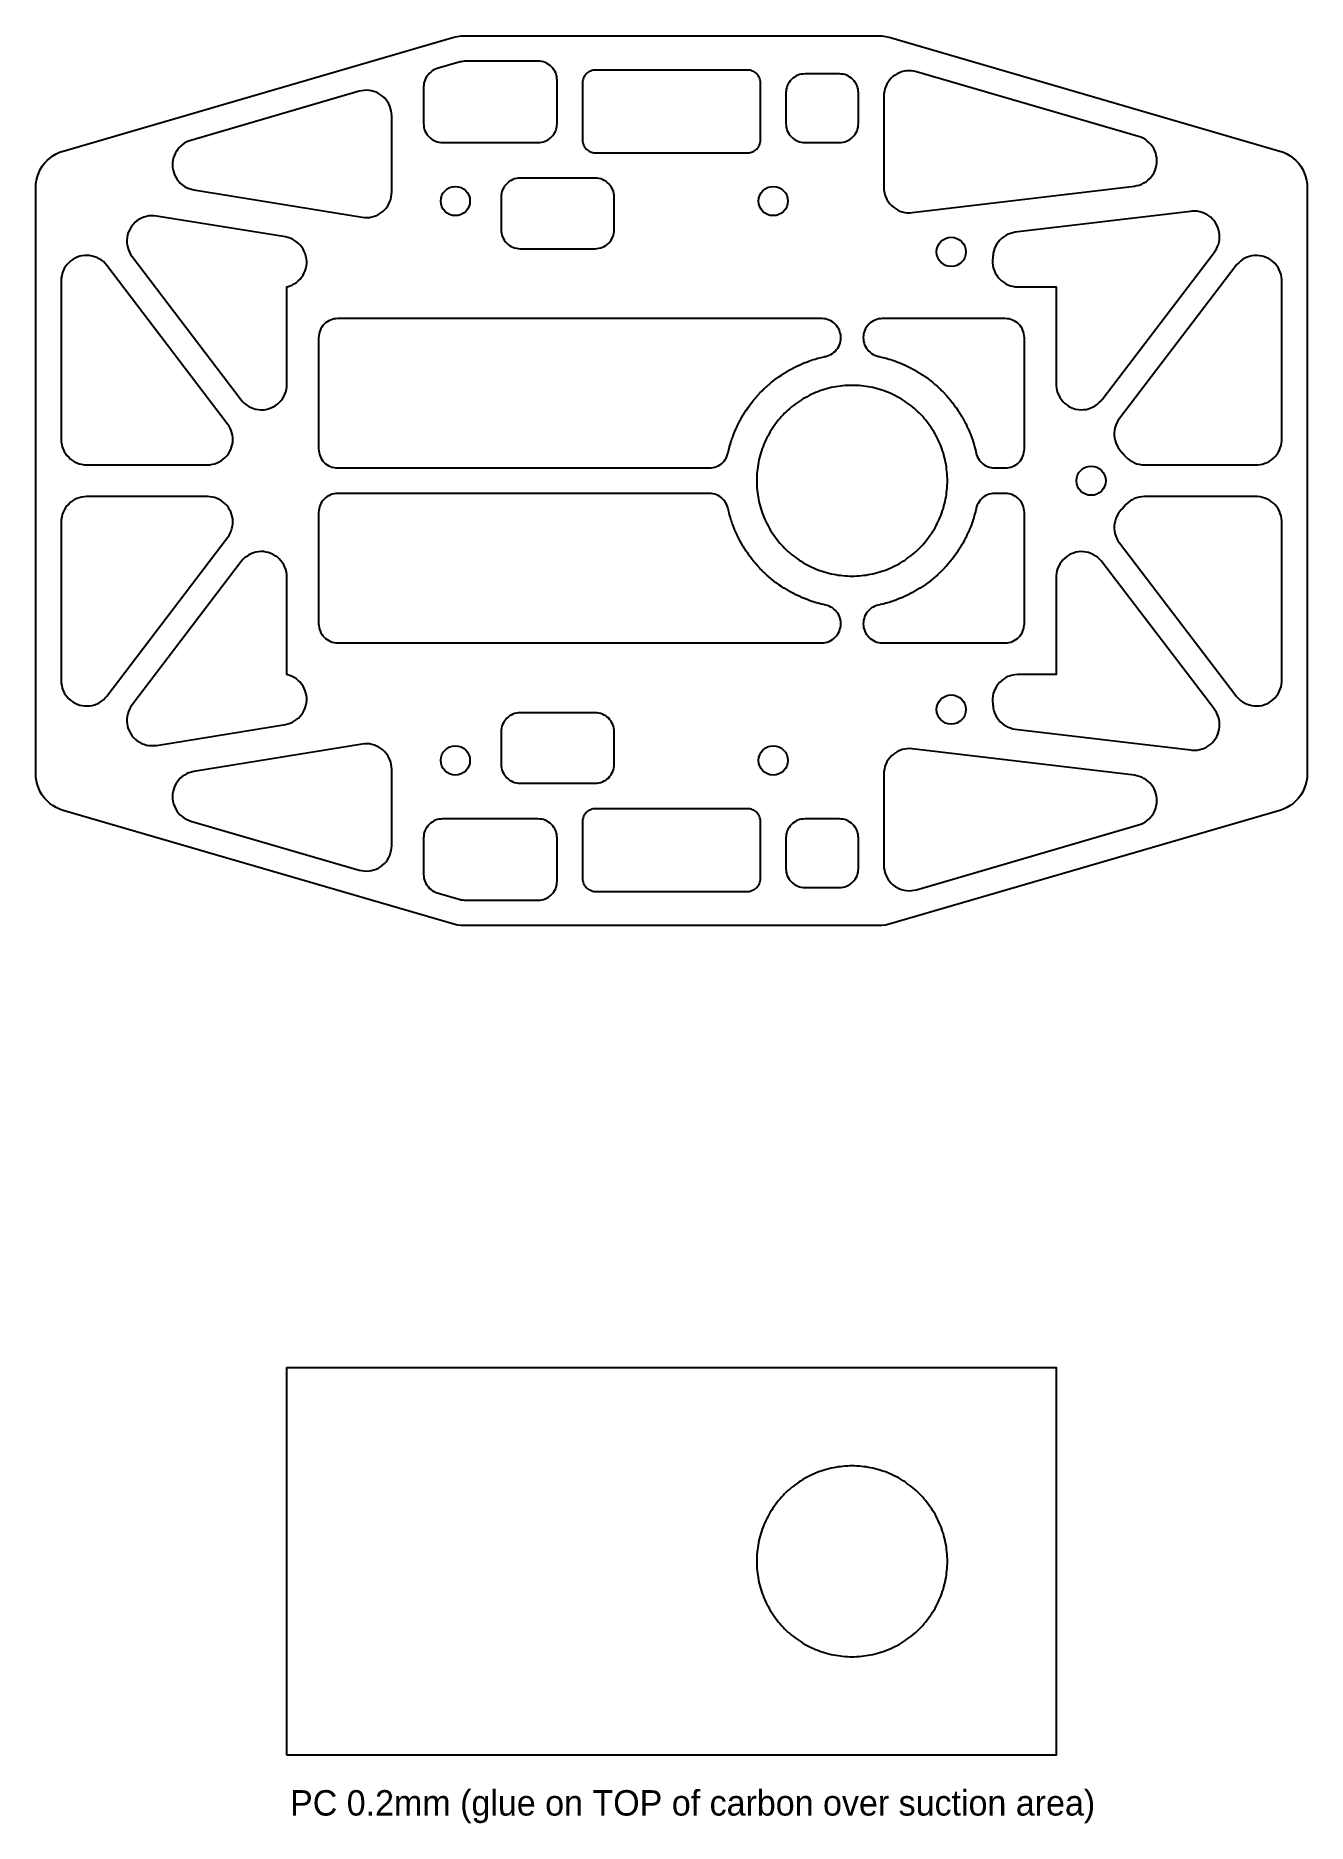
# Model space of a CAD drawing. Header units: millimetres. Extents: x -50 to 50, y -106 to 35.
import ezdxf

# ---------------------------------------------------------------- set-up
doc = ezdxf.new("R2010")
doc.units = ezdxf.units.MM
for name, color, linetype in [('CARBON', 7, 'Continuous'), ('HOLE', 1, 'Continuous'), ('PC_SHEET', 4, 'Continuous'), ('TEXT', 2, 'Continuous')]:
    doc.layers.add(name, color=color, linetype=linetype)

msp = doc.modelspace()

# ---------------------------------------------------------------- linework, layer by layer
at = {"layer": 'CARBON'}
for points in [[(-48.65, -25.56), (-48.89, -25.38), (-49.11, -25.18), (-49.31, -24.97), (-49.49, -24.73), (-49.64, -24.47), (-49.77, -24.21), (-49.87, -23.93), (-49.94, -23.64), (-49.99, -23.35), (-50, -23.05), (-50, 23.05), (-49.99, 23.35), (-49.94, 23.64), (-49.87, 23.93), (-49.77, 24.21), (-49.64, 24.47), (-49.49, 24.73), (-49.31, 24.97), (-49.11, 25.18), (-48.89, 25.38), (-48.65, 25.56), (-48.39, 25.71), (-48.12, 25.83), (-47.84, 25.93), (-17.11, 34.88), (-16.84, 34.95), (-16.55, 34.99), (-16.27, 35), (16.27, 35), (16.55, 34.99), (16.84, 34.95), (17.11, 34.88), (47.84, 25.93), (48.12, 25.83), (48.39, 25.71), (48.65, 25.56), (48.89, 25.38), (49.11, 25.18), (49.31, 24.97), (49.49, 24.73), (49.64, 24.47), (49.77, 24.21), (49.87, 23.93), (49.94, 23.64), (49.99, 23.35), (50, 23.05), (50, -23.05), (49.99, -23.35), (49.94, -23.64), (49.87, -23.93), (49.77, -24.21), (49.64, -24.47), (49.49, -24.73), (49.31, -24.97), (49.11, -25.18), (48.89, -25.38), (48.65, -25.56), (48.39, -25.71), (48.12, -25.83), (47.84, -25.93), (17.11, -34.88), (16.84, -34.95), (16.55, -34.99), (16.27, -35), (-16.27, -35), (-16.55, -34.99), (-16.84, -34.95), (-17.11, -34.88), (-47.84, -25.93), (-48.12, -25.83), (-48.39, -25.71)], [(-16.56, 32.96), (-16.63, 32.94), (-18.42, 32.42), (-18.56, 32.37), (-18.69, 32.31), (-18.82, 32.23), (-18.94, 32.14), (-19.05, 32.04), (-19.15, 31.93), (-19.24, 31.82), (-19.32, 31.69), (-19.38, 31.55), (-19.43, 31.41), (-19.47, 31.27), (-19.49, 31.12), (-19.5, 30.98), (-19.5, 28.1), (-19.49, 27.95), (-19.47, 27.81), (-19.44, 27.66), (-19.39, 27.53), (-19.32, 27.39), (-19.25, 27.27), (-19.16, 27.15), (-19.06, 27.04), (-18.95, 26.94), (-18.83, 26.85), (-18.71, 26.78), (-18.57, 26.71), (-18.44, 26.66), (-18.29, 26.63), (-18.15, 26.61), (-18, 26.6), (-10.5, 26.6), (-10.35, 26.61), (-10.21, 26.63), (-10.06, 26.66), (-9.93, 26.71), (-9.79, 26.78), (-9.67, 26.85), (-9.55, 26.94), (-9.44, 27.04), (-9.34, 27.15), (-9.25, 27.27), (-9.18, 27.39), (-9.11, 27.53), (-9.06, 27.66), (-9.03, 27.81), (-9.01, 27.95), (-9, 28.1), (-9, 31.5), (-9.01, 31.65), (-9.03, 31.79), (-9.06, 31.94), (-9.11, 32.07), (-9.18, 32.21), (-9.25, 32.33), (-9.34, 32.45), (-9.44, 32.56), (-9.55, 32.66), (-9.67, 32.75), (-9.79, 32.82), (-9.93, 32.89), (-10.06, 32.94), (-10.21, 32.97), (-10.35, 32.99), (-10.5, 33), (-16.19, 33), (-16.26, 33), (-16.27, 33), (-16.41, 32.98), (-16.55, 32.96)], [(7, 26.7), (7, 26.8), (7, 31.3), (7, 31.4), (6.98, 31.5), (6.96, 31.59), (6.92, 31.68), (6.88, 31.77), (6.83, 31.86), (6.77, 31.93), (6.71, 32.01), (6.63, 32.07), (6.56, 32.13), (6.47, 32.18), (6.38, 32.22), (6.29, 32.26), (6.2, 32.28), (6.1, 32.3), (6, 32.3), (-6, 32.3), (-6.1, 32.3), (-6.2, 32.28), (-6.29, 32.26), (-6.38, 32.22), (-6.47, 32.18), (-6.56, 32.13), (-6.63, 32.07), (-6.71, 32.01), (-6.77, 31.93), (-6.83, 31.86), (-6.88, 31.77), (-6.92, 31.68), (-6.96, 31.59), (-6.98, 31.5), (-7, 31.4), (-7, 31.3), (-7, 26.8), (-7, 26.7), (-6.98, 26.6), (-6.96, 26.51), (-6.92, 26.42), (-6.88, 26.33), (-6.83, 26.24), (-6.77, 26.17), (-6.71, 26.09), (-6.63, 26.03), (-6.56, 25.97), (-6.47, 25.92), (-6.38, 25.88), (-6.29, 25.84), (-6.2, 25.82), (-6.1, 25.8), (-6, 25.8), (6, 25.8), (6.1, 25.8), (6.2, 25.82), (6.29, 25.84), (6.38, 25.88), (6.47, 25.92), (6.56, 25.97), (6.63, 26.03), (6.71, 26.09), (6.77, 26.17), (6.83, 26.24), (6.88, 26.33), (6.92, 26.42), (6.96, 26.51), (6.98, 26.6)], [(13.2, 26.6), (13.35, 26.61), (13.49, 26.63), (13.64, 26.66), (13.77, 26.71), (13.91, 26.78), (14.03, 26.85), (14.15, 26.94), (14.26, 27.04), (14.36, 27.15), (14.45, 27.27), (14.52, 27.39), (14.59, 27.53), (14.64, 27.66), (14.67, 27.81), (14.69, 27.95), (14.7, 28.1), (14.7, 30.5), (14.69, 30.65), (14.67, 30.79), (14.64, 30.94), (14.59, 31.07), (14.52, 31.21), (14.45, 31.33), (14.36, 31.45), (14.26, 31.56), (14.15, 31.66), (14.03, 31.75), (13.91, 31.82), (13.77, 31.89), (13.64, 31.94), (13.49, 31.97), (13.35, 31.99), (13.2, 32), (10.5, 32), (10.35, 31.99), (10.21, 31.97), (10.06, 31.94), (9.93, 31.89), (9.79, 31.82), (9.67, 31.75), (9.55, 31.66), (9.44, 31.56), (9.34, 31.45), (9.25, 31.33), (9.18, 31.21), (9.11, 31.07), (9.06, 30.94), (9.03, 30.79), (9.01, 30.65), (9, 30.5), (9, 28.1), (9.01, 27.95), (9.03, 27.81), (9.06, 27.66), (9.11, 27.53), (9.18, 27.39), (9.25, 27.27), (9.34, 27.15), (9.44, 27.04), (9.55, 26.94), (9.67, 26.85), (9.79, 26.78), (9.93, 26.71), (10.06, 26.66), (10.21, 26.63), (10.35, 26.61), (10.5, 26.6)], [(36.92, 27.02), (36.73, 27.08), (19.26, 32.17), (19.07, 32.22), (18.88, 32.24), (18.68, 32.25), (18.49, 32.24), (18.29, 32.21), (18.1, 32.16), (17.92, 32.09), (17.75, 32.01), (17.58, 31.91), (17.42, 31.79), (17.28, 31.66), (17.15, 31.51), (17.03, 31.36), (16.93, 31.19), (16.85, 31.01), (16.79, 30.83), (16.74, 30.64), (16.71, 30.45), (16.7, 30.25), (16.7, 23.07), (16.71, 22.87), (16.74, 22.68), (16.79, 22.49), (16.86, 22.3), (16.94, 22.12), (17.05, 21.95), (17.16, 21.79), (17.3, 21.65), (17.45, 21.51), (17.61, 21.4), (17.78, 21.3), (17.96, 21.21), (18.15, 21.15), (18.34, 21.11), (18.54, 21.08), (18.74, 21.07), (18.94, 21.09), (36.41, 23.17), (36.61, 23.21), (36.79, 23.26), (36.98, 23.33), (37.15, 23.42), (37.32, 23.52), (37.47, 23.64), (37.62, 23.77), (37.74, 23.92), (37.86, 24.08), (37.96, 24.25), (38.04, 24.43), (38.1, 24.61), (38.14, 24.8), (38.17, 25), (38.18, 25.19), (38.16, 25.39), (38.13, 25.58), (38.08, 25.77), (38.01, 25.95), (37.93, 26.13), (37.82, 26.29), (37.7, 26.45), (37.57, 26.59), (37.42, 26.72), (37.27, 26.84), (37.1, 26.94)], [(-37.76, 22.92), (-37.57, 22.87), (-24.32, 20.72), (-24.13, 20.7), (-23.94, 20.7), (-23.75, 20.71), (-23.56, 20.75), (-23.37, 20.8), (-23.19, 20.87), (-23.02, 20.96), (-22.86, 21.06), (-22.7, 21.17), (-22.56, 21.31), (-22.44, 21.45), (-22.32, 21.61), (-22.23, 21.77), (-22.15, 21.95), (-22.08, 22.13), (-22.04, 22.32), (-22.01, 22.51), (-22, 22.7), (-22, 28.71), (-22.01, 28.9), (-22.04, 29.1), (-22.09, 29.28), (-22.15, 29.47), (-22.23, 29.64), (-22.33, 29.81), (-22.45, 29.97), (-22.58, 30.11), (-22.72, 30.25), (-22.88, 30.36), (-23.05, 30.47), (-23.22, 30.55), (-23.4, 30.62), (-23.59, 30.67), (-23.79, 30.7), (-23.98, 30.71), (-24.18, 30.7), (-24.37, 30.67), (-24.56, 30.63), (-37.81, 26.77), (-38, 26.7), (-38.18, 26.62), (-38.35, 26.52), (-38.51, 26.4), (-38.66, 26.27), (-38.79, 26.12), (-38.91, 25.96), (-39.02, 25.79), (-39.1, 25.61), (-39.17, 25.42), (-39.21, 25.22), (-39.24, 25.02), (-39.25, 24.83), (-39.24, 24.63), (-39.2, 24.43), (-39.15, 24.24), (-39.08, 24.05), (-38.99, 23.87), (-38.89, 23.7), (-38.76, 23.54), (-38.63, 23.4), (-38.48, 23.27), (-38.31, 23.15), (-38.14, 23.06), (-37.95, 22.98)], [(-11.9, 23.8), (-12.05, 23.79), (-12.19, 23.77), (-12.34, 23.74), (-12.47, 23.69), (-12.61, 23.62), (-12.73, 23.55), (-12.85, 23.46), (-12.96, 23.36), (-13.06, 23.25), (-13.15, 23.13), (-13.22, 23.01), (-13.29, 22.87), (-13.34, 22.74), (-13.37, 22.59), (-13.39, 22.45), (-13.4, 22.3), (-13.4, 19.75), (-13.39, 19.6), (-13.37, 19.46), (-13.34, 19.31), (-13.29, 19.18), (-13.22, 19.04), (-13.15, 18.92), (-13.06, 18.8), (-12.96, 18.69), (-12.85, 18.59), (-12.73, 18.5), (-12.61, 18.43), (-12.47, 18.36), (-12.34, 18.31), (-12.19, 18.28), (-12.05, 18.26), (-11.9, 18.25), (-6, 18.25), (-5.85, 18.26), (-5.71, 18.28), (-5.56, 18.31), (-5.43, 18.36), (-5.29, 18.43), (-5.17, 18.5), (-5.05, 18.59), (-4.94, 18.69), (-4.84, 18.8), (-4.75, 18.92), (-4.68, 19.04), (-4.61, 19.18), (-4.56, 19.31), (-4.53, 19.46), (-4.51, 19.6), (-4.5, 19.75), (-4.5, 22.3), (-4.51, 22.45), (-4.53, 22.59), (-4.56, 22.74), (-4.61, 22.87), (-4.68, 23.01), (-4.75, 23.13), (-4.84, 23.25), (-4.94, 23.36), (-5.05, 23.46), (-5.17, 23.55), (-5.29, 23.62), (-5.43, 23.69), (-5.56, 23.74), (-5.71, 23.77), (-5.85, 23.79), (-6, 23.8)], [(25.26, 17.52), (25.27, 17.52), (25.25, 17.34), (25.25, 17.14), (25.27, 16.94), (25.31, 16.74), (25.37, 16.55), (25.45, 16.36), (25.55, 16.19), (25.67, 16.02), (25.8, 15.87), (25.95, 15.73), (26.11, 15.61), (26.28, 15.5), (26.46, 15.41), (26.65, 15.34), (26.84, 15.29), (27.04, 15.26), (27.25, 15.25), (30.18, 15.25), (30.21, 15.25), (30.25, 15.25), (30.25, 15.21), (30.25, 15.18), (30.25, 7.63), (30.25, 7.53), (30.25, 7.48), (30.27, 7.28), (30.31, 7.09), (30.37, 6.9), (30.45, 6.72), (30.54, 6.54), (30.66, 6.38), (30.78, 6.22), (30.93, 6.08), (31.08, 5.96), (31.25, 5.85), (31.43, 5.76), (31.61, 5.69), (31.8, 5.63), (32, 5.6), (32.2, 5.58), (32.4, 5.59), (32.6, 5.61), (32.79, 5.66), (32.98, 5.72), (33.16, 5.8), (33.33, 5.9), (33.5, 6.02), (33.64, 6.15), (33.78, 6.29), (33.81, 6.33), (33.87, 6.4), (42.67, 17.95), (42.73, 18.03), (42.75, 18.07), (42.85, 18.23), (42.94, 18.41), (43.01, 18.59), (43.06, 18.78), (43.09, 18.97), (43.1, 19.17), (43.1, 19.36), (43.07, 19.56), (43.03, 19.75), (42.97, 19.93), (42.89, 20.11), (42.79, 20.28), (42.68, 20.44), (42.55, 20.58), (42.41, 20.72), (42.25, 20.84), (42.09, 20.94), (41.91, 21.03), (41.73, 21.1), (41.54, 21.15), (41.35, 21.19), (41.16, 21.2), (40.96, 21.2), (40.92, 21.19), (40.82, 21.18), (27.04, 19.54), (26.85, 19.51), (26.66, 19.45), (26.48, 19.38), (26.3, 19.29), (26.13, 19.19), (25.98, 19.07), (25.83, 18.93), (25.71, 18.79), (25.59, 18.62), (25.49, 18.45), (25.41, 18.27), (25.35, 18.09), (25.31, 17.89), (25.29, 17.73), (25.29, 17.73), (25.28, 17.65)], [(-30.18, 19.13), (-30.37, 19.17), (-40.51, 20.82), (-40.71, 20.84), (-40.91, 20.84), (-41.11, 20.83), (-41.3, 20.79), (-41.49, 20.73), (-41.68, 20.66), (-41.85, 20.57), (-42.02, 20.46), (-42.17, 20.33), (-42.31, 20.19), (-42.44, 20.04), (-42.55, 19.87), (-42.64, 19.7), (-42.72, 19.52), (-42.78, 19.33), (-42.81, 19.13), (-42.83, 18.93), (-42.83, 18.73), (-42.81, 18.54), (-42.77, 18.34), (-42.71, 18.15), (-42.63, 17.97), (-42.54, 17.8), (-42.43, 17.63), (-33.84, 6.36), (-33.71, 6.21), (-33.57, 6.07), (-33.41, 5.95), (-33.25, 5.84), (-33.07, 5.75), (-32.88, 5.68), (-32.69, 5.63), (-32.49, 5.59), (-32.3, 5.58), (-32.1, 5.58), (-31.9, 5.61), (-31.71, 5.65), (-31.52, 5.72), (-31.34, 5.8), (-31.16, 5.9), (-31, 6.01), (-30.85, 6.15), (-30.72, 6.29), (-30.6, 6.45), (-30.49, 6.62), (-30.41, 6.8), (-30.34, 6.99), (-30.29, 7.18), (-30.26, 7.38), (-30.25, 7.58), (-30.25, 15.2), (-30.25, 15.25), (-30.2, 15.26), (-30.02, 15.32), (-29.84, 15.39), (-29.67, 15.48), (-29.5, 15.59), (-29.35, 15.71), (-29.21, 15.85), (-29.09, 16), (-28.98, 16.16), (-28.89, 16.34), (-28.81, 16.52), (-28.75, 16.7), (-28.71, 16.89), (-28.69, 17.09), (-28.69, 17.28), (-28.71, 17.48), (-28.75, 17.67), (-28.8, 17.86), (-28.88, 18.04), (-28.97, 18.21), (-29.07, 18.37), (-29.2, 18.53), (-29.33, 18.67), (-29.48, 18.79), (-29.64, 18.9), (-29.81, 19), (-29.99, 19.07)], [(-34.8, 4.3), (-34.91, 4.46), (-44.41, 16.94), (-44.54, 17.09), (-44.68, 17.23), (-44.84, 17.35), (-45, 17.46), (-45.18, 17.55), (-45.37, 17.62), (-45.56, 17.67), (-45.76, 17.71), (-45.95, 17.72), (-46.15, 17.72), (-46.35, 17.69), (-46.54, 17.65), (-46.73, 17.58), (-46.91, 17.5), (-47.09, 17.4), (-47.25, 17.29), (-47.4, 17.15), (-47.53, 17.01), (-47.65, 16.85), (-47.76, 16.68), (-47.84, 16.5), (-47.91, 16.31), (-47.96, 16.12), (-47.99, 15.92), (-48, 15.72), (-48, 3.25), (-47.99, 3.05), (-47.96, 2.86), (-47.91, 2.67), (-47.85, 2.48), (-47.76, 2.31), (-47.66, 2.14), (-47.55, 1.98), (-47.41, 1.84), (-47.27, 1.7), (-47.11, 1.59), (-46.94, 1.49), (-46.77, 1.4), (-46.58, 1.34), (-46.39, 1.29), (-46.2, 1.26), (-46, 1.25), (-36.5, 1.25), (-36.3, 1.26), (-36.11, 1.29), (-35.93, 1.33), (-35.74, 1.4), (-35.57, 1.48), (-35.4, 1.58), (-35.25, 1.69), (-35.1, 1.82), (-34.97, 1.96), (-34.85, 2.11), (-34.75, 2.28), (-34.66, 2.45), (-34.6, 2.63), (-34.54, 2.82), (-34.51, 3.01), (-34.5, 3.2), (-34.5, 3.39), (-34.53, 3.58), (-34.57, 3.77), (-34.63, 3.96), (-34.7, 4.13)], [(36.98, 1.26), (37.19, 1.25), (45.95, 1.25), (46.05, 1.25), (46.1, 1.25), (46.29, 1.27), (46.48, 1.31), (46.67, 1.37), (46.85, 1.44), (47.03, 1.54), (47.19, 1.65), (47.34, 1.77), (47.48, 1.91), (47.6, 2.06), (47.71, 2.22), (47.81, 2.4), (47.88, 2.58), (47.94, 2.77), (47.98, 2.96), (48, 3.15), (48, 3.2), (48, 3.3), (48, 15.67), (48, 15.77), (48, 15.82), (47.98, 16.02), (47.94, 16.21), (47.88, 16.4), (47.8, 16.58), (47.71, 16.76), (47.59, 16.92), (47.47, 17.08), (47.32, 17.22), (47.17, 17.34), (47, 17.45), (46.82, 17.54), (46.64, 17.61), (46.45, 17.67), (46.25, 17.7), (46.05, 17.72), (45.85, 17.71), (45.65, 17.69), (45.46, 17.64), (45.27, 17.58), (45.09, 17.5), (44.92, 17.4), (44.75, 17.28), (44.61, 17.15), (44.47, 17.01), (44.44, 16.97), (44.38, 16.9), (35.23, 4.89), (35.11, 4.72), (35.02, 4.54), (34.94, 4.36), (34.88, 4.16), (34.84, 3.97), (34.82, 3.76), (34.82, 3.56), (34.84, 3.36), (34.89, 3.17), (34.95, 2.97), (35.03, 2.79), (35.12, 2.61), (35.24, 2.45), (35.37, 2.29), (35.43, 2.23), (35.46, 2.2), (35.53, 2.11), (35.57, 2.07), (35.61, 2.02), (35.74, 1.87), (35.89, 1.73), (36.05, 1.61), (36.22, 1.5), (36.4, 1.41), (36.59, 1.34), (36.78, 1.29)], [(4.44, 2.17), (4.44, 2.17), (4.45, 2.2), (4.5, 2.42), (4.5, 2.44), (4.56, 2.66), (4.56, 2.68), (4.63, 2.89), (4.63, 2.91), (4.7, 3.13), (4.71, 3.15), (4.78, 3.36), (4.79, 3.38), (4.87, 3.59), (4.87, 3.61), (4.96, 3.82), (4.96, 3.84), (5.05, 4.04), (5.06, 4.06), (5.16, 4.27), (5.16, 4.28), (5.26, 4.49), (5.27, 4.5), (5.38, 4.71), (5.39, 4.72), (5.49, 4.92), (5.5, 4.94), (5.62, 5.13), (5.63, 5.15), (5.75, 5.34), (5.76, 5.36), (5.88, 5.55), (5.89, 5.56), (6.02, 5.75), (6.03, 5.77), (6.16, 5.95), (6.17, 5.96), (6.31, 6.14), (6.32, 6.16), (6.46, 6.34), (6.48, 6.35), (6.62, 6.52), (6.63, 6.54), (6.78, 6.71), (6.8, 6.72), (6.95, 6.89), (6.96, 6.9), (7.12, 7.06), (7.14, 7.08), (7.3, 7.24), (7.31, 7.25), (7.48, 7.4), (7.49, 7.42), (7.66, 7.57), (7.68, 7.58), (7.85, 7.72), (7.86, 7.74), (8.04, 7.88), (8.06, 7.89), (8.24, 8.03), (8.25, 8.04), (8.43, 8.17), (8.45, 8.18), (8.64, 8.31), (8.65, 8.32), (8.84, 8.44), (8.86, 8.45), (9.05, 8.57), (9.07, 8.58), (9.26, 8.7), (9.28, 8.71), (9.48, 8.81), (9.49, 8.82), (9.7, 8.93), (9.71, 8.94), (9.92, 9.04), (9.93, 9.04), (10.14, 9.14), (10.16, 9.15), (10.36, 9.24), (10.38, 9.24), (10.59, 9.33), (10.61, 9.33), (10.82, 9.41), (10.84, 9.42), (11.05, 9.49), (11.07, 9.5), (11.29, 9.57), (11.31, 9.57), (11.52, 9.64), (11.54, 9.64), (11.76, 9.7), (11.78, 9.7), (12, 9.75), (12.02, 9.76), (12.13, 9.78), (12.27, 9.82), (12.41, 9.87), (12.54, 9.94), (12.67, 10.01), (12.78, 10.1), (12.89, 10.2), (12.99, 10.31), (13.07, 10.43), (13.15, 10.55), (13.21, 10.69), (13.26, 10.83), (13.29, 10.97), (13.31, 11.11), (13.32, 11.26), (13.31, 11.41), (13.29, 11.55), (13.25, 11.69), (13.2, 11.83), (13.14, 11.96), (13.06, 12.09), (12.97, 12.21), (12.88, 12.31), (12.77, 12.41), (12.65, 12.5), (12.52, 12.57), (12.39, 12.64), (12.25, 12.69), (12.11, 12.72), (11.97, 12.74), (11.82, 12.75), (-26.25, 12.75), (-26.4, 12.74), (-26.54, 12.72), (-26.69, 12.69), (-26.82, 12.64), (-26.96, 12.57), (-27.08, 12.5), (-27.2, 12.41), (-27.31, 12.31), (-27.41, 12.2), (-27.5, 12.08), (-27.57, 11.96), (-27.64, 11.82), (-27.69, 11.69), (-27.72, 11.54), (-27.74, 11.4), (-27.75, 11.25), (-27.75, 2.5), (-27.74, 2.35), (-27.72, 2.21), (-27.69, 2.06), (-27.64, 1.93), (-27.57, 1.79), (-27.5, 1.67), (-27.41, 1.55), (-27.31, 1.44), (-27.2, 1.34), (-27.08, 1.25), (-26.96, 1.18), (-26.82, 1.11), (-26.69, 1.06), (-26.54, 1.03), (-26.4, 1.01), (-26.25, 1), (2.98, 1), (3.12, 1.01), (3.27, 1.03), (3.41, 1.06), (3.54, 1.11), (3.68, 1.17), (3.8, 1.25), (3.92, 1.33), (4.03, 1.43), (4.13, 1.54), (4.21, 1.66), (4.29, 1.78), (4.35, 1.91), (4.41, 2.05)], [(16.27, 9.78), (16.38, 9.76), (16.4, 9.75), (16.62, 9.7), (16.64, 9.7), (16.86, 9.64), (16.88, 9.64), (17.09, 9.57), (17.11, 9.57), (17.33, 9.5), (17.35, 9.49), (17.56, 9.42), (17.58, 9.41), (17.79, 9.33), (17.81, 9.33), (18.02, 9.24), (18.04, 9.24), (18.24, 9.15), (18.26, 9.14), (18.47, 9.04), (18.48, 9.04), (18.69, 8.94), (18.7, 8.93), (18.91, 8.82), (18.92, 8.81), (19.12, 8.71), (19.14, 8.7), (19.33, 8.58), (19.35, 8.57), (19.54, 8.45), (19.56, 8.44), (19.75, 8.32), (19.76, 8.31), (19.95, 8.18), (19.97, 8.17), (20.15, 8.04), (20.16, 8.03), (20.34, 7.89), (20.36, 7.88), (20.54, 7.74), (20.55, 7.72), (20.72, 7.58), (20.74, 7.57), (20.91, 7.42), (20.92, 7.4), (21.09, 7.25), (21.1, 7.24), (21.26, 7.08), (21.28, 7.06), (21.44, 6.9), (21.45, 6.89), (21.6, 6.72), (21.62, 6.71), (21.77, 6.54), (21.78, 6.52), (21.92, 6.35), (21.94, 6.34), (22.08, 6.16), (22.09, 6.14), (22.23, 5.96), (22.24, 5.95), (22.37, 5.77), (22.38, 5.75), (22.51, 5.56), (22.52, 5.55), (22.64, 5.36), (22.65, 5.34), (22.77, 5.15), (22.78, 5.13), (22.9, 4.94), (22.91, 4.92), (23.01, 4.72), (23.02, 4.71), (23.13, 4.5), (23.14, 4.49), (23.24, 4.28), (23.24, 4.27), (23.34, 4.06), (23.35, 4.04), (23.44, 3.84), (23.44, 3.82), (23.53, 3.61), (23.53, 3.59), (23.61, 3.38), (23.62, 3.36), (23.69, 3.15), (23.7, 3.13), (23.77, 2.91), (23.77, 2.89), (23.84, 2.68), (23.84, 2.66), (23.9, 2.44), (23.9, 2.42), (23.95, 2.2), (23.96, 2.17), (24, 2.03), (24.05, 1.9), (24.12, 1.77), (24.19, 1.65), (24.28, 1.53), (24.38, 1.42), (24.49, 1.33), (24.6, 1.24), (24.73, 1.17), (24.86, 1.11), (25, 1.06), (25.14, 1.03), (25.28, 1.01), (25.42, 1), (26.25, 1), (26.4, 1.01), (26.54, 1.03), (26.69, 1.06), (26.82, 1.11), (26.96, 1.18), (27.08, 1.25), (27.2, 1.34), (27.31, 1.44), (27.41, 1.55), (27.5, 1.67), (27.57, 1.79), (27.64, 1.93), (27.69, 2.06), (27.72, 2.21), (27.74, 2.35), (27.75, 2.5), (27.75, 11.25), (27.74, 11.4), (27.72, 11.54), (27.69, 11.69), (27.64, 11.82), (27.57, 11.96), (27.5, 12.08), (27.41, 12.2), (27.31, 12.31), (27.2, 12.41), (27.08, 12.5), (26.96, 12.57), (26.82, 12.64), (26.69, 12.69), (26.54, 12.72), (26.4, 12.74), (26.25, 12.75), (16.58, 12.75), (16.43, 12.74), (16.29, 12.72), (16.15, 12.69), (16.01, 12.64), (15.88, 12.57), (15.75, 12.5), (15.63, 12.41), (15.52, 12.31), (15.43, 12.21), (15.34, 12.09), (15.26, 11.96), (15.2, 11.83), (15.15, 11.69), (15.11, 11.55), (15.09, 11.41), (15.08, 11.26), (15.09, 11.11), (15.11, 10.97), (15.14, 10.83), (15.19, 10.69), (15.25, 10.55), (15.33, 10.43), (15.41, 10.31), (15.51, 10.2), (15.62, 10.1), (15.73, 10.01), (15.86, 9.94), (15.99, 9.87), (16.13, 9.82)], [(21.7, -0.18), (21.7, 0), (21.7, 0.18), (21.69, 0.37), (21.68, 0.55), (21.66, 0.74), (21.64, 0.92), (21.62, 1.1), (21.59, 1.28), (21.56, 1.46), (21.52, 1.64), (21.48, 1.82), (21.43, 2), (21.38, 2.18), (21.32, 2.35), (21.26, 2.53), (21.2, 2.7), (21.13, 2.87), (21.06, 3.04), (20.98, 3.21), (20.9, 3.37), (20.81, 3.54), (20.73, 3.7), (20.63, 3.86), (20.54, 4.01), (20.44, 4.17), (20.33, 4.32), (20.22, 4.47), (20.11, 4.61), (20, 4.76), (19.88, 4.9), (19.76, 5.04), (19.63, 5.17), (19.5, 5.3), (19.37, 5.43), (19.24, 5.56), (19.1, 5.68), (18.96, 5.8), (18.81, 5.91), (18.67, 6.02), (18.52, 6.13), (18.37, 6.24), (18.21, 6.34), (18.06, 6.43), (17.9, 6.53), (17.74, 6.61), (17.57, 6.7), (17.41, 6.78), (17.24, 6.86), (17.07, 6.93), (16.9, 7), (16.73, 7.06), (16.55, 7.12), (16.38, 7.18), (16.2, 7.23), (16.02, 7.28), (15.84, 7.32), (15.66, 7.36), (15.48, 7.39), (15.3, 7.42), (15.12, 7.44), (14.94, 7.46), (14.75, 7.48), (14.57, 7.49), (14.38, 7.5), (14.2, 7.5), (14.02, 7.5), (13.83, 7.49), (13.65, 7.48), (13.46, 7.46), (13.28, 7.44), (13.1, 7.42), (12.92, 7.39), (12.74, 7.36), (12.56, 7.32), (12.38, 7.28), (12.2, 7.23), (12.02, 7.18), (11.85, 7.12), (11.67, 7.06), (11.5, 7), (11.33, 6.93), (11.16, 6.86), (10.99, 6.78), (10.83, 6.7), (10.66, 6.61), (10.5, 6.53), (10.34, 6.43), (10.19, 6.34), (10.03, 6.24), (9.88, 6.13), (9.73, 6.02), (9.59, 5.91), (9.44, 5.8), (9.3, 5.68), (9.16, 5.56), (9.03, 5.43), (8.9, 5.3), (8.77, 5.17), (8.64, 5.04), (8.52, 4.9), (8.4, 4.76), (8.29, 4.61), (8.18, 4.47), (8.07, 4.32), (7.96, 4.17), (7.86, 4.01), (7.77, 3.86), (7.67, 3.7), (7.59, 3.54), (7.5, 3.37), (7.42, 3.21), (7.34, 3.04), (7.27, 2.87), (7.2, 2.7), (7.14, 2.53), (7.08, 2.35), (7.02, 2.18), (6.97, 2), (6.92, 1.82), (6.88, 1.64), (6.84, 1.46), (6.81, 1.28), (6.78, 1.1), (6.76, 0.92), (6.74, 0.74), (6.72, 0.55), (6.71, 0.37), (6.7, 0.18), (6.7, 0), (6.7, -0.18), (6.71, -0.37), (6.72, -0.55), (6.74, -0.74), (6.76, -0.92), (6.78, -1.1), (6.81, -1.28), (6.84, -1.46), (6.88, -1.64), (6.92, -1.82), (6.97, -2), (7.02, -2.18), (7.08, -2.35), (7.14, -2.53), (7.2, -2.7), (7.27, -2.87), (7.34, -3.04), (7.42, -3.21), (7.5, -3.37), (7.59, -3.54), (7.67, -3.7), (7.77, -3.86), (7.86, -4.01), (7.96, -4.17), (8.07, -4.32), (8.18, -4.47), (8.29, -4.61), (8.4, -4.76), (8.52, -4.9), (8.64, -5.04), (8.77, -5.17), (8.9, -5.3), (9.03, -5.43), (9.16, -5.56), (9.3, -5.68), (9.44, -5.8), (9.59, -5.91), (9.73, -6.02), (9.88, -6.13), (10.03, -6.24), (10.19, -6.34), (10.34, -6.43), (10.5, -6.53), (10.66, -6.61), (10.83, -6.7), (10.99, -6.78), (11.16, -6.86), (11.33, -6.93), (11.5, -7), (11.67, -7.06), (11.85, -7.12), (12.02, -7.18), (12.2, -7.23), (12.38, -7.28), (12.56, -7.32), (12.74, -7.36), (12.92, -7.39), (13.1, -7.42), (13.28, -7.44), (13.46, -7.46), (13.65, -7.48), (13.83, -7.49), (14.02, -7.5), (14.2, -7.5), (14.38, -7.5), (14.57, -7.49), (14.75, -7.48), (14.94, -7.46), (15.12, -7.44), (15.3, -7.42), (15.48, -7.39), (15.66, -7.36), (15.84, -7.32), (16.02, -7.28), (16.2, -7.23), (16.38, -7.18), (16.55, -7.12), (16.73, -7.06), (16.9, -7), (17.07, -6.93), (17.24, -6.86), (17.41, -6.78), (17.57, -6.7), (17.74, -6.61), (17.9, -6.53), (18.06, -6.43), (18.21, -6.34), (18.37, -6.24), (18.52, -6.13), (18.67, -6.02), (18.81, -5.91), (18.96, -5.8), (19.1, -5.68), (19.24, -5.56), (19.37, -5.43), (19.5, -5.3), (19.63, -5.17), (19.76, -5.04), (19.88, -4.9), (20, -4.76), (20.11, -4.61), (20.22, -4.47), (20.33, -4.32), (20.44, -4.17), (20.54, -4.01), (20.63, -3.86), (20.73, -3.7), (20.81, -3.54), (20.9, -3.37), (20.98, -3.21), (21.06, -3.04), (21.13, -2.87), (21.2, -2.7), (21.26, -2.53), (21.32, -2.35), (21.38, -2.18), (21.43, -2), (21.48, -1.82), (21.52, -1.64), (21.56, -1.46), (21.59, -1.28), (21.62, -1.1), (21.64, -0.92), (21.66, -0.74), (21.68, -0.55), (21.69, -0.37)], [(-36.3, -1.26), (-36.5, -1.25), (-46, -1.25), (-46.2, -1.26), (-46.39, -1.29), (-46.58, -1.34), (-46.77, -1.4), (-46.94, -1.49), (-47.11, -1.59), (-47.27, -1.7), (-47.41, -1.84), (-47.55, -1.98), (-47.66, -2.14), (-47.76, -2.31), (-47.85, -2.48), (-47.91, -2.67), (-47.96, -2.86), (-47.99, -3.05), (-48, -3.25), (-48, -15.72), (-47.99, -15.92), (-47.96, -16.12), (-47.91, -16.31), (-47.84, -16.5), (-47.76, -16.68), (-47.65, -16.85), (-47.53, -17.01), (-47.4, -17.15), (-47.25, -17.29), (-47.09, -17.4), (-46.91, -17.5), (-46.73, -17.58), (-46.54, -17.65), (-46.35, -17.69), (-46.15, -17.72), (-45.95, -17.72), (-45.76, -17.71), (-45.56, -17.67), (-45.37, -17.62), (-45.18, -17.55), (-45, -17.46), (-44.84, -17.35), (-44.68, -17.23), (-44.54, -17.09), (-44.41, -16.94), (-34.91, -4.46), (-34.8, -4.3), (-34.7, -4.13), (-34.63, -3.96), (-34.57, -3.77), (-34.53, -3.58), (-34.5, -3.39), (-34.5, -3.2), (-34.51, -3.01), (-34.54, -2.82), (-34.6, -2.63), (-34.66, -2.45), (-34.75, -2.28), (-34.85, -2.11), (-34.97, -1.96), (-35.1, -1.82), (-35.25, -1.69), (-35.4, -1.58), (-35.57, -1.48), (-35.74, -1.4), (-35.93, -1.33), (-36.11, -1.29)], [(-26.25, -12.75), (11.82, -12.75), (11.97, -12.74), (12.11, -12.72), (12.25, -12.69), (12.39, -12.64), (12.52, -12.57), (12.65, -12.5), (12.77, -12.41), (12.88, -12.31), (12.97, -12.21), (13.06, -12.09), (13.14, -11.96), (13.2, -11.83), (13.25, -11.69), (13.29, -11.55), (13.31, -11.41), (13.32, -11.26), (13.31, -11.11), (13.29, -10.97), (13.26, -10.83), (13.21, -10.69), (13.15, -10.55), (13.07, -10.43), (12.99, -10.31), (12.89, -10.2), (12.78, -10.1), (12.67, -10.01), (12.54, -9.94), (12.41, -9.87), (12.27, -9.82), (12.13, -9.78), (12.02, -9.76), (12, -9.75), (11.78, -9.7), (11.76, -9.7), (11.54, -9.64), (11.52, -9.64), (11.31, -9.57), (11.29, -9.57), (11.07, -9.5), (11.05, -9.49), (10.84, -9.42), (10.82, -9.41), (10.61, -9.33), (10.59, -9.33), (10.38, -9.24), (10.36, -9.24), (10.16, -9.15), (10.14, -9.14), (9.93, -9.04), (9.92, -9.04), (9.71, -8.94), (9.7, -8.93), (9.49, -8.82), (9.48, -8.81), (9.28, -8.71), (9.26, -8.7), (9.07, -8.58), (9.05, -8.57), (8.86, -8.45), (8.84, -8.44), (8.65, -8.32), (8.64, -8.31), (8.45, -8.18), (8.43, -8.17), (8.25, -8.04), (8.24, -8.03), (8.06, -7.89), (8.04, -7.88), (7.86, -7.74), (7.85, -7.72), (7.68, -7.58), (7.66, -7.57), (7.49, -7.42), (7.48, -7.4), (7.31, -7.25), (7.3, -7.24), (7.14, -7.08), (7.12, -7.06), (6.96, -6.9), (6.95, -6.89), (6.8, -6.72), (6.78, -6.71), (6.63, -6.54), (6.62, -6.52), (6.48, -6.35), (6.46, -6.34), (6.32, -6.16), (6.31, -6.14), (6.17, -5.96), (6.16, -5.95), (6.03, -5.77), (6.02, -5.75), (5.89, -5.56), (5.88, -5.55), (5.76, -5.36), (5.75, -5.34), (5.63, -5.15), (5.62, -5.13), (5.5, -4.94), (5.49, -4.92), (5.39, -4.72), (5.38, -4.71), (5.27, -4.5), (5.26, -4.49), (5.16, -4.28), (5.16, -4.27), (5.06, -4.06), (5.05, -4.04), (4.96, -3.84), (4.96, -3.82), (4.87, -3.61), (4.87, -3.59), (4.79, -3.38), (4.78, -3.36), (4.71, -3.15), (4.7, -3.13), (4.63, -2.91), (4.63, -2.89), (4.56, -2.68), (4.56, -2.66), (4.5, -2.44), (4.5, -2.42), (4.45, -2.2), (4.44, -2.17), (4.4, -2.03), (4.35, -1.9), (4.28, -1.77), (4.21, -1.65), (4.12, -1.53), (4.02, -1.42), (3.91, -1.33), (3.8, -1.24), (3.67, -1.17), (3.54, -1.11), (3.4, -1.06), (3.26, -1.03), (3.12, -1.01), (2.98, -1), (-26.25, -1), (-26.4, -1.01), (-26.54, -1.03), (-26.69, -1.06), (-26.82, -1.11), (-26.96, -1.18), (-27.08, -1.25), (-27.2, -1.34), (-27.31, -1.44), (-27.41, -1.55), (-27.5, -1.67), (-27.57, -1.79), (-27.64, -1.93), (-27.69, -2.06), (-27.72, -2.21), (-27.74, -2.35), (-27.75, -2.5), (-27.75, -11.25), (-27.74, -11.4), (-27.72, -11.54), (-27.69, -11.69), (-27.64, -11.82), (-27.57, -11.96), (-27.5, -12.08), (-27.41, -12.2), (-27.31, -12.31), (-27.2, -12.41), (-27.08, -12.5), (-26.96, -12.57), (-26.82, -12.64), (-26.69, -12.69), (-26.54, -12.72), (-26.4, -12.74)], [(16.58, -12.75), (26.25, -12.75), (26.4, -12.74), (26.54, -12.72), (26.69, -12.69), (26.82, -12.64), (26.96, -12.57), (27.08, -12.5), (27.2, -12.41), (27.31, -12.31), (27.41, -12.2), (27.5, -12.08), (27.57, -11.96), (27.64, -11.82), (27.69, -11.69), (27.72, -11.54), (27.74, -11.4), (27.75, -11.25), (27.75, -2.5), (27.74, -2.35), (27.72, -2.21), (27.69, -2.06), (27.64, -1.93), (27.57, -1.79), (27.5, -1.67), (27.41, -1.55), (27.31, -1.44), (27.2, -1.34), (27.08, -1.25), (26.96, -1.18), (26.82, -1.11), (26.69, -1.06), (26.54, -1.03), (26.4, -1.01), (26.25, -1), (25.42, -1), (25.28, -1.01), (25.13, -1.03), (24.99, -1.06), (24.86, -1.11), (24.72, -1.17), (24.6, -1.25), (24.48, -1.33), (24.37, -1.43), (24.27, -1.54), (24.19, -1.66), (24.11, -1.78), (24.05, -1.91), (23.99, -2.05), (23.96, -2.17), (23.96, -2.17), (23.95, -2.2), (23.9, -2.42), (23.9, -2.44), (23.84, -2.66), (23.84, -2.68), (23.77, -2.89), (23.77, -2.91), (23.7, -3.13), (23.69, -3.15), (23.62, -3.36), (23.61, -3.38), (23.53, -3.59), (23.53, -3.61), (23.44, -3.82), (23.44, -3.84), (23.35, -4.04), (23.34, -4.06), (23.24, -4.27), (23.24, -4.28), (23.14, -4.49), (23.13, -4.5), (23.02, -4.71), (23.01, -4.72), (22.91, -4.92), (22.9, -4.94), (22.78, -5.13), (22.77, -5.15), (22.65, -5.34), (22.64, -5.36), (22.52, -5.55), (22.51, -5.56), (22.38, -5.75), (22.37, -5.77), (22.24, -5.95), (22.23, -5.96), (22.09, -6.14), (22.08, -6.16), (21.94, -6.34), (21.92, -6.35), (21.78, -6.52), (21.77, -6.54), (21.62, -6.71), (21.6, -6.72), (21.45, -6.89), (21.44, -6.9), (21.28, -7.06), (21.26, -7.08), (21.1, -7.24), (21.09, -7.25), (20.92, -7.4), (20.91, -7.42), (20.74, -7.57), (20.72, -7.58), (20.55, -7.72), (20.54, -7.74), (20.36, -7.88), (20.34, -7.89), (20.16, -8.03), (20.15, -8.04), (19.97, -8.17), (19.95, -8.18), (19.76, -8.31), (19.75, -8.32), (19.56, -8.44), (19.54, -8.45), (19.35, -8.57), (19.33, -8.58), (19.14, -8.7), (19.12, -8.71), (18.92, -8.81), (18.91, -8.82), (18.7, -8.93), (18.69, -8.94), (18.48, -9.04), (18.47, -9.04), (18.26, -9.14), (18.24, -9.15), (18.04, -9.24), (18.02, -9.24), (17.81, -9.33), (17.79, -9.33), (17.58, -9.41), (17.56, -9.42), (17.35, -9.49), (17.33, -9.5), (17.11, -9.57), (17.09, -9.57), (16.88, -9.64), (16.86, -9.64), (16.64, -9.7), (16.62, -9.7), (16.4, -9.75), (16.38, -9.76), (16.27, -9.78), (16.13, -9.82), (15.99, -9.87), (15.86, -9.94), (15.73, -10.01), (15.62, -10.1), (15.51, -10.2), (15.41, -10.31), (15.33, -10.43), (15.25, -10.55), (15.19, -10.69), (15.14, -10.83), (15.11, -10.97), (15.09, -11.11), (15.08, -11.26), (15.09, -11.41), (15.11, -11.55), (15.15, -11.69), (15.2, -11.83), (15.26, -11.96), (15.34, -12.09), (15.43, -12.21), (15.52, -12.31), (15.63, -12.41), (15.75, -12.5), (15.88, -12.57), (16.01, -12.64), (16.15, -12.69), (16.29, -12.72), (16.43, -12.74)], [(35.11, -4.72), (35.23, -4.89), (44.38, -16.9), (44.44, -16.97), (44.47, -17.01), (44.61, -17.15), (44.75, -17.28), (44.92, -17.4), (45.09, -17.5), (45.27, -17.58), (45.46, -17.64), (45.65, -17.69), (45.85, -17.71), (46.05, -17.72), (46.25, -17.7), (46.45, -17.67), (46.64, -17.61), (46.82, -17.54), (47, -17.45), (47.17, -17.34), (47.32, -17.22), (47.47, -17.08), (47.59, -16.92), (47.71, -16.76), (47.8, -16.58), (47.88, -16.4), (47.94, -16.21), (47.98, -16.02), (48, -15.82), (48, -15.77), (48, -15.67), (48, -3.3), (48, -3.2), (48, -3.15), (47.98, -2.96), (47.94, -2.77), (47.88, -2.58), (47.81, -2.4), (47.71, -2.22), (47.6, -2.06), (47.48, -1.91), (47.34, -1.77), (47.19, -1.65), (47.03, -1.54), (46.85, -1.44), (46.67, -1.37), (46.48, -1.31), (46.29, -1.27), (46.1, -1.25), (46.05, -1.25), (45.95, -1.25), (37.19, -1.25), (36.98, -1.26), (36.78, -1.29), (36.59, -1.34), (36.4, -1.41), (36.22, -1.5), (36.05, -1.61), (35.89, -1.73), (35.74, -1.87), (35.61, -2.02), (35.57, -2.07), (35.53, -2.11), (35.46, -2.2), (35.43, -2.23), (35.37, -2.29), (35.24, -2.45), (35.12, -2.61), (35.03, -2.79), (34.95, -2.97), (34.89, -3.17), (34.84, -3.36), (34.82, -3.56), (34.82, -3.76), (34.84, -3.97), (34.88, -4.16), (34.94, -4.36), (35.02, -4.54)], [(-30.2, -15.26), (-30.25, -15.25), (-30.25, -15.2), (-30.25, -7.58), (-30.26, -7.38), (-30.29, -7.18), (-30.34, -6.99), (-30.41, -6.8), (-30.49, -6.62), (-30.6, -6.45), (-30.72, -6.29), (-30.85, -6.15), (-31, -6.01), (-31.16, -5.9), (-31.34, -5.8), (-31.52, -5.72), (-31.71, -5.65), (-31.9, -5.61), (-32.1, -5.58), (-32.3, -5.58), (-32.49, -5.59), (-32.69, -5.63), (-32.88, -5.68), (-33.07, -5.75), (-33.25, -5.84), (-33.41, -5.95), (-33.57, -6.07), (-33.71, -6.21), (-33.84, -6.36), (-42.43, -17.63), (-42.54, -17.8), (-42.63, -17.97), (-42.71, -18.15), (-42.77, -18.34), (-42.81, -18.54), (-42.83, -18.73), (-42.83, -18.93), (-42.81, -19.13), (-42.78, -19.33), (-42.72, -19.52), (-42.64, -19.7), (-42.55, -19.87), (-42.44, -20.04), (-42.31, -20.19), (-42.17, -20.33), (-42.02, -20.46), (-41.85, -20.57), (-41.68, -20.66), (-41.49, -20.73), (-41.3, -20.79), (-41.11, -20.83), (-40.91, -20.84), (-40.71, -20.84), (-40.51, -20.82), (-30.37, -19.17), (-30.18, -19.13), (-29.99, -19.07), (-29.81, -19), (-29.64, -18.9), (-29.48, -18.79), (-29.33, -18.67), (-29.2, -18.53), (-29.07, -18.37), (-28.97, -18.21), (-28.88, -18.04), (-28.8, -17.86), (-28.75, -17.67), (-28.71, -17.48), (-28.69, -17.28), (-28.69, -17.09), (-28.71, -16.89), (-28.75, -16.7), (-28.81, -16.52), (-28.89, -16.34), (-28.98, -16.16), (-29.09, -16), (-29.21, -15.85), (-29.35, -15.71), (-29.5, -15.59), (-29.67, -15.48), (-29.84, -15.39), (-30.02, -15.32)], [(25.25, -17.34), (25.27, -17.52), (25.26, -17.52), (25.28, -17.65), (25.29, -17.73), (25.29, -17.73), (25.31, -17.89), (25.35, -18.09), (25.41, -18.27), (25.49, -18.45), (25.59, -18.62), (25.71, -18.79), (25.83, -18.93), (25.98, -19.07), (26.13, -19.19), (26.3, -19.29), (26.48, -19.38), (26.66, -19.45), (26.85, -19.51), (27.04, -19.54), (40.82, -21.18), (40.92, -21.19), (40.96, -21.2), (41.16, -21.2), (41.35, -21.19), (41.54, -21.15), (41.73, -21.1), (41.91, -21.03), (42.09, -20.94), (42.25, -20.84), (42.41, -20.72), (42.55, -20.58), (42.68, -20.44), (42.79, -20.28), (42.89, -20.11), (42.97, -19.93), (43.03, -19.75), (43.07, -19.56), (43.1, -19.36), (43.1, -19.17), (43.09, -18.97), (43.06, -18.78), (43.01, -18.59), (42.94, -18.41), (42.85, -18.23), (42.75, -18.07), (42.73, -18.03), (42.67, -17.95), (33.87, -6.4), (33.81, -6.33), (33.78, -6.29), (33.64, -6.15), (33.5, -6.02), (33.33, -5.9), (33.16, -5.8), (32.98, -5.72), (32.79, -5.66), (32.6, -5.61), (32.4, -5.59), (32.2, -5.58), (32, -5.6), (31.8, -5.63), (31.61, -5.69), (31.43, -5.76), (31.25, -5.85), (31.08, -5.96), (30.93, -6.08), (30.78, -6.22), (30.66, -6.38), (30.54, -6.54), (30.45, -6.72), (30.37, -6.9), (30.31, -7.09), (30.27, -7.28), (30.25, -7.48), (30.25, -7.53), (30.25, -7.63), (30.25, -15.18), (30.25, -15.21), (30.25, -15.25), (30.21, -15.25), (30.18, -15.25), (27.25, -15.25), (27.04, -15.26), (26.84, -15.29), (26.65, -15.34), (26.46, -15.41), (26.28, -15.5), (26.11, -15.61), (25.95, -15.73), (25.8, -15.87), (25.67, -16.02), (25.55, -16.19), (25.45, -16.36), (25.37, -16.55), (25.31, -16.74), (25.27, -16.94), (25.25, -17.14)], [(-11.9, -18.25), (-12.05, -18.26), (-12.19, -18.28), (-12.34, -18.31), (-12.47, -18.36), (-12.61, -18.43), (-12.73, -18.5), (-12.85, -18.59), (-12.96, -18.69), (-13.06, -18.8), (-13.15, -18.92), (-13.22, -19.04), (-13.29, -19.18), (-13.34, -19.31), (-13.37, -19.46), (-13.39, -19.6), (-13.4, -19.75), (-13.4, -22.3), (-13.39, -22.45), (-13.37, -22.59), (-13.34, -22.74), (-13.29, -22.87), (-13.22, -23.01), (-13.15, -23.13), (-13.06, -23.25), (-12.96, -23.36), (-12.85, -23.46), (-12.73, -23.55), (-12.61, -23.62), (-12.47, -23.69), (-12.34, -23.74), (-12.19, -23.77), (-12.05, -23.79), (-11.9, -23.8), (-6, -23.8), (-5.85, -23.79), (-5.71, -23.77), (-5.56, -23.74), (-5.43, -23.69), (-5.29, -23.62), (-5.17, -23.55), (-5.05, -23.46), (-4.94, -23.36), (-4.84, -23.25), (-4.75, -23.13), (-4.68, -23.01), (-4.61, -22.87), (-4.56, -22.74), (-4.53, -22.59), (-4.51, -22.45), (-4.5, -22.3), (-4.5, -19.75), (-4.51, -19.6), (-4.53, -19.46), (-4.56, -19.31), (-4.61, -19.18), (-4.68, -19.04), (-4.75, -18.92), (-4.84, -18.8), (-4.94, -18.69), (-5.05, -18.59), (-5.17, -18.5), (-5.29, -18.43), (-5.43, -18.36), (-5.56, -18.31), (-5.71, -18.28), (-5.85, -18.26), (-6, -18.25)], [(-38, -26.7), (-37.81, -26.77), (-24.56, -30.63), (-24.37, -30.67), (-24.18, -30.7), (-23.98, -30.71), (-23.79, -30.7), (-23.59, -30.67), (-23.4, -30.62), (-23.22, -30.55), (-23.05, -30.47), (-22.88, -30.36), (-22.72, -30.25), (-22.58, -30.11), (-22.45, -29.97), (-22.33, -29.81), (-22.23, -29.64), (-22.15, -29.47), (-22.09, -29.28), (-22.04, -29.1), (-22.01, -28.9), (-22, -28.71), (-22, -22.7), (-22.01, -22.51), (-22.04, -22.32), (-22.08, -22.13), (-22.15, -21.95), (-22.23, -21.77), (-22.32, -21.61), (-22.44, -21.45), (-22.56, -21.31), (-22.7, -21.17), (-22.86, -21.06), (-23.02, -20.96), (-23.19, -20.87), (-23.37, -20.8), (-23.56, -20.75), (-23.75, -20.71), (-23.94, -20.7), (-24.13, -20.7), (-24.32, -20.72), (-37.57, -22.87), (-37.76, -22.92), (-37.95, -22.98), (-38.14, -23.06), (-38.31, -23.15), (-38.48, -23.27), (-38.63, -23.4), (-38.76, -23.54), (-38.89, -23.7), (-38.99, -23.87), (-39.08, -24.05), (-39.15, -24.24), (-39.2, -24.43), (-39.24, -24.63), (-39.25, -24.83), (-39.24, -25.02), (-39.21, -25.22), (-39.17, -25.42), (-39.1, -25.61), (-39.02, -25.79), (-38.91, -25.96), (-38.79, -26.12), (-38.66, -26.27), (-38.51, -26.4), (-38.35, -26.52), (-38.18, -26.62)], [(16.71, -22.87), (16.7, -23.07), (16.7, -30.25), (16.71, -30.45), (16.74, -30.64), (16.79, -30.83), (16.85, -31.01), (16.93, -31.19), (17.03, -31.36), (17.15, -31.51), (17.28, -31.66), (17.42, -31.79), (17.58, -31.91), (17.75, -32.01), (17.92, -32.09), (18.1, -32.16), (18.29, -32.21), (18.49, -32.24), (18.68, -32.25), (18.88, -32.24), (19.07, -32.22), (19.26, -32.17), (36.73, -27.08), (36.92, -27.02), (37.1, -26.94), (37.27, -26.84), (37.42, -26.72), (37.57, -26.59), (37.7, -26.45), (37.82, -26.29), (37.93, -26.13), (38.01, -25.95), (38.08, -25.77), (38.13, -25.58), (38.16, -25.39), (38.18, -25.19), (38.17, -25), (38.14, -24.8), (38.1, -24.61), (38.04, -24.43), (37.96, -24.25), (37.86, -24.08), (37.74, -23.92), (37.62, -23.77), (37.47, -23.64), (37.32, -23.52), (37.15, -23.42), (36.98, -23.33), (36.79, -23.26), (36.61, -23.21), (36.41, -23.17), (18.94, -21.09), (18.74, -21.07), (18.54, -21.08), (18.34, -21.11), (18.15, -21.15), (17.96, -21.21), (17.78, -21.3), (17.61, -21.4), (17.45, -21.51), (17.3, -21.65), (17.16, -21.79), (17.05, -21.95), (16.94, -22.12), (16.86, -22.3), (16.79, -22.49), (16.74, -22.68)], [(-19.5, -30.98), (-19.49, -31.12), (-19.47, -31.27), (-19.43, -31.41), (-19.38, -31.55), (-19.32, -31.69), (-19.24, -31.82), (-19.15, -31.93), (-19.05, -32.04), (-18.94, -32.14), (-18.82, -32.23), (-18.69, -32.31), (-18.56, -32.37), (-18.42, -32.42), (-16.63, -32.94), (-16.56, -32.96), (-16.55, -32.96), (-16.41, -32.98), (-16.27, -33), (-16.26, -33), (-16.19, -33), (-10.5, -33), (-10.35, -32.99), (-10.21, -32.97), (-10.06, -32.94), (-9.93, -32.89), (-9.79, -32.82), (-9.67, -32.75), (-9.55, -32.66), (-9.44, -32.56), (-9.34, -32.45), (-9.25, -32.33), (-9.18, -32.21), (-9.11, -32.07), (-9.06, -31.94), (-9.03, -31.79), (-9.01, -31.65), (-9, -31.5), (-9, -28.1), (-9.01, -27.95), (-9.03, -27.81), (-9.06, -27.66), (-9.11, -27.53), (-9.18, -27.39), (-9.25, -27.27), (-9.34, -27.15), (-9.44, -27.04), (-9.55, -26.94), (-9.67, -26.85), (-9.79, -26.78), (-9.93, -26.71), (-10.06, -26.66), (-10.21, -26.63), (-10.35, -26.61), (-10.5, -26.6), (-18, -26.6), (-18.15, -26.61), (-18.29, -26.63), (-18.44, -26.66), (-18.57, -26.71), (-18.71, -26.78), (-18.83, -26.85), (-18.95, -26.94), (-19.06, -27.04), (-19.16, -27.15), (-19.25, -27.27), (-19.32, -27.39), (-19.39, -27.53), (-19.44, -27.66), (-19.47, -27.81), (-19.49, -27.95), (-19.5, -28.1)], [(7, -31.3), (7, -26.8), (7, -26.7), (6.98, -26.6), (6.96, -26.51), (6.92, -26.42), (6.88, -26.33), (6.83, -26.24), (6.77, -26.17), (6.71, -26.09), (6.63, -26.03), (6.56, -25.97), (6.47, -25.92), (6.38, -25.88), (6.29, -25.84), (6.2, -25.82), (6.1, -25.8), (6, -25.8), (-6, -25.8), (-6.1, -25.8), (-6.2, -25.82), (-6.29, -25.84), (-6.38, -25.88), (-6.47, -25.92), (-6.56, -25.97), (-6.63, -26.03), (-6.71, -26.09), (-6.77, -26.17), (-6.83, -26.24), (-6.88, -26.33), (-6.92, -26.42), (-6.96, -26.51), (-6.98, -26.6), (-7, -26.7), (-7, -26.8), (-7, -31.3), (-7, -31.4), (-6.98, -31.5), (-6.96, -31.59), (-6.92, -31.68), (-6.88, -31.77), (-6.83, -31.86), (-6.77, -31.93), (-6.71, -32.01), (-6.63, -32.07), (-6.56, -32.13), (-6.47, -32.18), (-6.38, -32.22), (-6.29, -32.26), (-6.2, -32.28), (-6.1, -32.3), (-6, -32.3), (6, -32.3), (6.1, -32.3), (6.2, -32.28), (6.29, -32.26), (6.38, -32.22), (6.47, -32.18), (6.56, -32.13), (6.63, -32.07), (6.71, -32.01), (6.77, -31.93), (6.83, -31.86), (6.88, -31.77), (6.92, -31.68), (6.96, -31.59), (6.98, -31.5), (7, -31.4)], [(13.2, -32), (13.35, -31.99), (13.49, -31.97), (13.64, -31.94), (13.77, -31.89), (13.91, -31.82), (14.03, -31.75), (14.15, -31.66), (14.26, -31.56), (14.36, -31.45), (14.45, -31.33), (14.52, -31.21), (14.59, -31.07), (14.64, -30.94), (14.67, -30.79), (14.69, -30.65), (14.7, -30.5), (14.7, -28.1), (14.69, -27.95), (14.67, -27.81), (14.64, -27.66), (14.59, -27.53), (14.52, -27.39), (14.45, -27.27), (14.36, -27.15), (14.26, -27.04), (14.15, -26.94), (14.03, -26.85), (13.91, -26.78), (13.77, -26.71), (13.64, -26.66), (13.49, -26.63), (13.35, -26.61), (13.2, -26.6), (10.5, -26.6), (10.35, -26.61), (10.21, -26.63), (10.06, -26.66), (9.93, -26.71), (9.79, -26.78), (9.67, -26.85), (9.55, -26.94), (9.44, -27.04), (9.34, -27.15), (9.25, -27.27), (9.18, -27.39), (9.11, -27.53), (9.06, -27.66), (9.03, -27.81), (9.01, -27.95), (9, -28.1), (9, -30.5), (9.01, -30.65), (9.03, -30.79), (9.06, -30.94), (9.11, -31.07), (9.18, -31.21), (9.25, -31.33), (9.34, -31.45), (9.44, -31.56), (9.55, -31.66), (9.67, -31.75), (9.79, -31.82), (9.93, -31.89), (10.06, -31.94), (10.21, -31.97), (10.35, -31.99), (10.5, -32)]]:
    msp.add_lwpolyline(points, close=True, dxfattribs=at)
at = {"layer": 'HOLE'}
for centre in [(-17, 22), (8, 22), (22, 18), (33, 0), (22, -18), (-17, -22), (8, -22)]:
    msp.add_circle(centre, 1.15, dxfattribs=at)
at = {"layer": 'PC_SHEET'}
for points in [[(-30.25, -100.25), (-30.25, -69.75), (30.25, -69.75), (30.25, -100.25)], [(21.7, -84.82), (21.69, -84.63), (21.68, -84.45), (21.66, -84.26), (21.64, -84.08), (21.62, -83.9), (21.59, -83.72), (21.56, -83.54), (21.52, -83.36), (21.48, -83.18), (21.43, -83), (21.38, -82.82), (21.32, -82.65), (21.26, -82.47), (21.2, -82.3), (21.13, -82.13), (21.06, -81.96), (20.98, -81.79), (20.9, -81.63), (20.81, -81.46), (20.73, -81.3), (20.63, -81.14), (20.54, -80.99), (20.44, -80.83), (20.33, -80.68), (20.22, -80.53), (20.11, -80.39), (20, -80.24), (19.88, -80.1), (19.76, -79.96), (19.63, -79.83), (19.5, -79.7), (19.37, -79.57), (19.24, -79.44), (19.1, -79.32), (18.96, -79.2), (18.81, -79.09), (18.67, -78.98), (18.52, -78.87), (18.37, -78.76), (18.21, -78.66), (18.06, -78.57), (17.9, -78.47), (17.74, -78.39), (17.57, -78.3), (17.41, -78.22), (17.24, -78.14), (17.07, -78.07), (16.9, -78), (16.73, -77.94), (16.55, -77.88), (16.38, -77.82), (16.2, -77.77), (16.02, -77.72), (15.84, -77.68), (15.66, -77.64), (15.48, -77.61), (15.3, -77.58), (15.12, -77.56), (14.94, -77.54), (14.75, -77.52), (14.57, -77.51), (14.38, -77.5), (14.2, -77.5), (14.02, -77.5), (13.83, -77.51), (13.65, -77.52), (13.46, -77.54), (13.28, -77.56), (13.1, -77.58), (12.92, -77.61), (12.74, -77.64), (12.56, -77.68), (12.38, -77.72), (12.2, -77.77), (12.02, -77.82), (11.85, -77.88), (11.67, -77.94), (11.5, -78), (11.33, -78.07), (11.16, -78.14), (10.99, -78.22), (10.83, -78.3), (10.66, -78.39), (10.5, -78.47), (10.34, -78.57), (10.19, -78.66), (10.03, -78.76), (9.88, -78.87), (9.73, -78.98), (9.59, -79.09), (9.44, -79.2), (9.3, -79.32), (9.16, -79.44), (9.03, -79.57), (8.9, -79.7), (8.77, -79.83), (8.64, -79.96), (8.52, -80.1), (8.4, -80.24), (8.29, -80.39), (8.18, -80.53), (8.07, -80.68), (7.96, -80.83), (7.86, -80.99), (7.77, -81.14), (7.67, -81.3), (7.59, -81.46), (7.5, -81.63), (7.42, -81.79), (7.34, -81.96), (7.27, -82.13), (7.2, -82.3), (7.14, -82.47), (7.08, -82.65), (7.02, -82.82), (6.97, -83), (6.92, -83.18), (6.88, -83.36), (6.84, -83.54), (6.81, -83.72), (6.78, -83.9), (6.76, -84.08), (6.74, -84.26), (6.72, -84.45), (6.71, -84.63), (6.7, -84.82), (6.7, -85), (6.7, -85.18), (6.71, -85.37), (6.72, -85.55), (6.74, -85.74), (6.76, -85.92), (6.78, -86.1), (6.81, -86.28), (6.84, -86.46), (6.88, -86.64), (6.92, -86.82), (6.97, -87), (7.02, -87.18), (7.08, -87.35), (7.14, -87.53), (7.2, -87.7), (7.27, -87.87), (7.34, -88.04), (7.42, -88.21), (7.5, -88.37), (7.59, -88.54), (7.67, -88.7), (7.77, -88.86), (7.86, -89.01), (7.96, -89.17), (8.07, -89.32), (8.18, -89.47), (8.29, -89.61), (8.4, -89.76), (8.52, -89.9), (8.64, -90.04), (8.77, -90.17), (8.9, -90.3), (9.03, -90.43), (9.16, -90.56), (9.3, -90.68), (9.44, -90.8), (9.59, -90.91), (9.73, -91.02), (9.88, -91.13), (10.03, -91.24), (10.19, -91.34), (10.34, -91.43), (10.5, -91.53), (10.66, -91.61), (10.83, -91.7), (10.99, -91.78), (11.16, -91.86), (11.33, -91.93), (11.5, -92), (11.67, -92.06), (11.85, -92.12), (12.02, -92.18), (12.2, -92.23), (12.38, -92.28), (12.56, -92.32), (12.74, -92.36), (12.92, -92.39), (13.1, -92.42), (13.28, -92.44), (13.46, -92.46), (13.65, -92.48), (13.83, -92.49), (14.02, -92.5), (14.2, -92.5), (14.38, -92.5), (14.57, -92.49), (14.75, -92.48), (14.94, -92.46), (15.12, -92.44), (15.3, -92.42), (15.48, -92.39), (15.66, -92.36), (15.84, -92.32), (16.02, -92.28), (16.2, -92.23), (16.38, -92.18), (16.55, -92.12), (16.73, -92.06), (16.9, -92), (17.07, -91.93), (17.24, -91.86), (17.41, -91.78), (17.57, -91.7), (17.74, -91.61), (17.9, -91.53), (18.06, -91.43), (18.21, -91.34), (18.37, -91.24), (18.52, -91.13), (18.67, -91.02), (18.81, -90.91), (18.96, -90.8), (19.1, -90.68), (19.24, -90.56), (19.37, -90.43), (19.5, -90.3), (19.63, -90.17), (19.76, -90.04), (19.88, -89.9), (20, -89.76), (20.11, -89.61), (20.22, -89.47), (20.33, -89.32), (20.44, -89.17), (20.54, -89.01), (20.63, -88.86), (20.73, -88.7), (20.81, -88.54), (20.9, -88.37), (20.98, -88.21), (21.06, -88.04), (21.13, -87.87), (21.2, -87.7), (21.26, -87.53), (21.32, -87.35), (21.38, -87.18), (21.43, -87), (21.48, -86.82), (21.52, -86.64), (21.56, -86.46), (21.59, -86.28), (21.62, -86.1), (21.64, -85.92), (21.66, -85.74), (21.68, -85.55), (21.69, -85.37), (21.7, -85.18), (21.7, -85)]]:
    msp.add_lwpolyline(points, close=True, dxfattribs=at)

# ---------------------------------------------------------------- texts
at = {"layer": 'TEXT'}
msp.add_text('PC 0.2mm (glue on TOP of carbon over suction area)', height=2, dxfattribs=at).set_placement((-30, -105))

doc.saveas('drawing.dxf')
